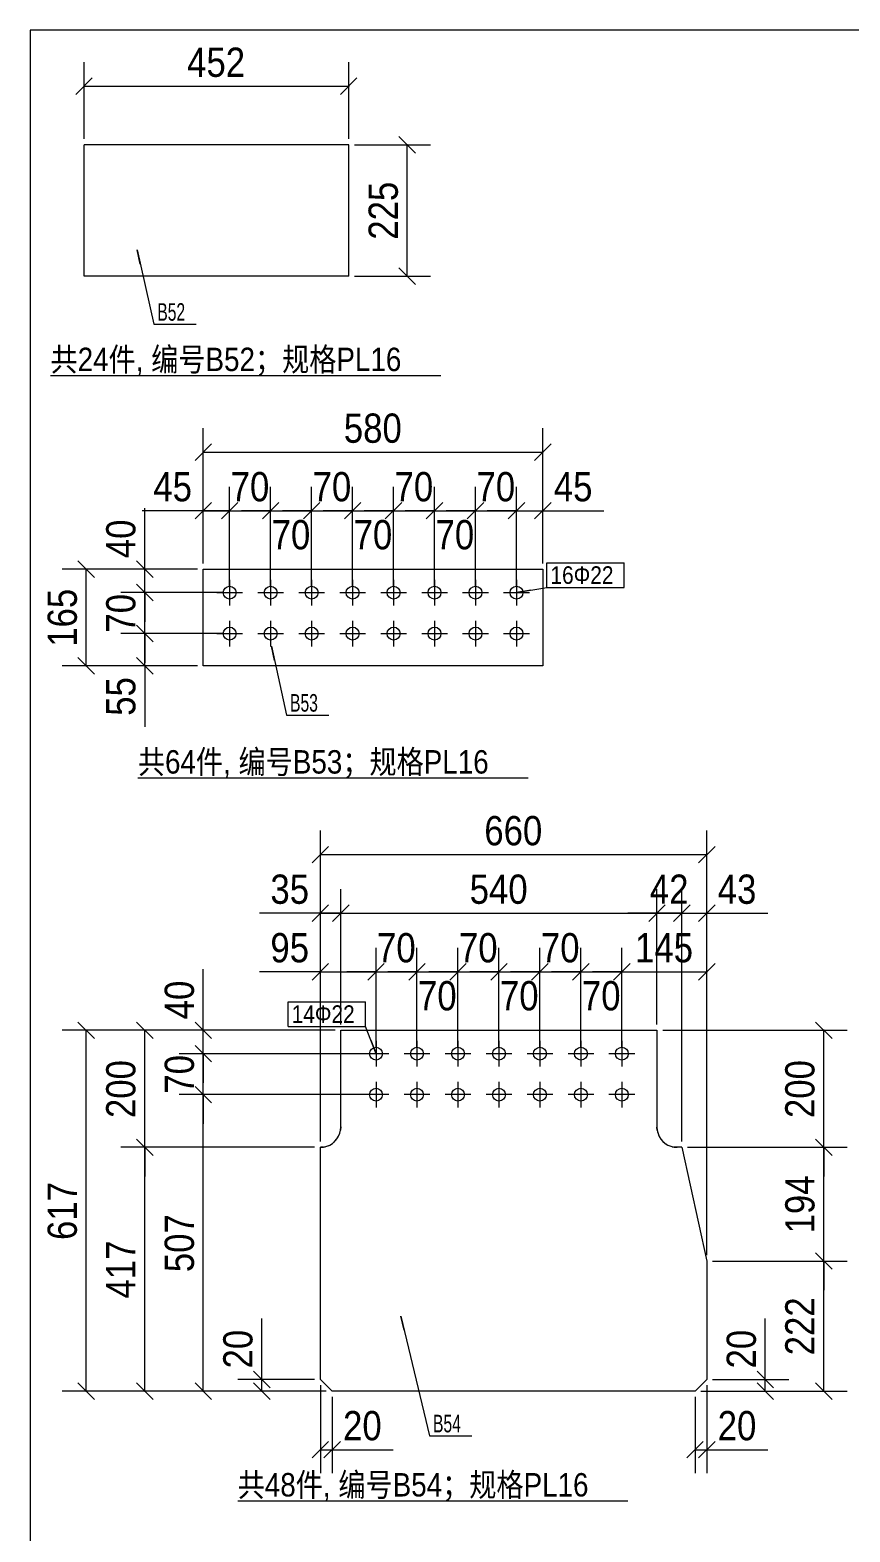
# Model space of a CAD drawing. Header units: inches. Extents: x 0 to 1938, y -2180 to 0.
# Drawn here: x 655 to 795.1, y -1576.6 to -1320 of the extents above; entities that cross this region are included whole.
import ezdxf

# ---------------------------------------------------------------- set-up
doc = ezdxf.new("R2010")
doc.units = ezdxf.units.IN
doc.header["$MEASUREMENT"] = 0
doc.linetypes.add('XKITLINE00', pattern=[0])
doc.linetypes.add('XKITLINE01', pattern=[4, 1, -1, 1, -1])
for name, color, linetype, lineweight in [('Bolt', 7, 'Continuous', 0), ('BoltMark', 3, 'Continuous', 0), ('DrawingSheet', 5, 'Continuous', 0), ('OtherObjectType', 1, 'Continuous', 0), ('Part', 2, 'Continuous', 0), ('PartMark', 3, 'Continuous', 0), ('Z-DIMENSIONS', 1, 'Continuous', 0)]:
    doc.layers.add(name, color=color, linetype=linetype, lineweight=lineweight)
doc.styles.add('Arial Narrow', font='ARIAL.TTF')
doc.styles.add('romsim', font='ARIAL.TTF')
doc.styles.add('宋体', font='ARIAL.TTF')

# ---------------------------------------------------------------- blocks, each defined once
blk = doc.blocks.new('*A1554')
at = {"layer": 'Part', "color": 2, "linetype": 'XKITLINE00', "lineweight": 0}
for p, q in [((14.23, 382.95), (14.23, 405.4)), ((59.43, 405.4), (14.23, 405.4)), ((59.43, 382.95), (59.43, 405.4)), ((59.43, 382.95), (14.23, 382.95))]:
    blk.add_line(p, q, dxfattribs=at)
blk = doc.blocks.new('*A1555')
at = {"layer": 'Part', "color": 2, "linetype": 'XKITLINE00', "lineweight": 0}
for p, q in [((34.6, 316.3934), (34.6, 332.8934)), ((34.6, 332.8934), (92.6, 332.8934)), ((92.6, 332.8934), (92.6, 316.3934)), ((92.6, 316.3934), (34.6, 316.3934))]:
    blk.add_line(p, q, dxfattribs=at)
blk = doc.blocks.new('*A1556')
at = {"layer": 'Bolt', "color": 2, "linetype": 'XKITLINE00', "lineweight": 0}
for p, q in [((39.1, 331.0934), (39.1, 326.6934)), ((46.1, 331.0934), (46.1, 326.6934)), ((53.1, 331.0934), (53.1, 326.6934)), ((60.1, 331.0934), (60.1, 326.6934)), ((67.1, 331.0934), (67.1, 326.6934)), ((74.1, 331.0934), (74.1, 326.6934)), ((81.1, 331.0934), (81.1, 326.6934)), ((88.1, 331.0934), (88.1, 326.6934)), ((36.9, 328.8934), (41.3, 328.8934)), ((43.9, 328.8934), (48.3, 328.8934)), ((50.9, 328.8934), (55.3, 328.8934)), ((57.9, 328.8934), (62.3, 328.8934)), ((64.9, 328.8934), (69.3, 328.8934)), ((71.9, 328.8934), (76.3, 328.8934)), ((78.9, 328.8934), (83.3, 328.8934)), ((85.9, 328.8934), (90.3, 328.8934)), ((39.1, 324.0934), (39.1, 319.6934)), ((46.1, 324.0934), (46.1, 319.6934)), ((53.1, 324.0934), (53.1, 319.6934)), ((60.1, 324.0934), (60.1, 319.6934)), ((67.1, 324.0934), (67.1, 319.6934)), ((74.1, 324.0934), (74.1, 319.6934)), ((81.1, 324.0934), (81.1, 319.6934)), ((88.1, 324.0934), (88.1, 319.6934)), ((36.9, 321.8934), (41.3, 321.8934)), ((43.9, 321.8934), (48.3, 321.8934)), ((50.9, 321.8934), (55.3, 321.8934)), ((57.9, 321.8934), (62.3, 321.8934)), ((64.9, 321.8934), (69.3, 321.8934)), ((71.9, 321.8934), (76.3, 321.8934)), ((78.9, 321.8934), (83.3, 321.8934)), ((85.9, 321.8934), (90.3, 321.8934))]:
    blk.add_line(p, q, dxfattribs=at)
for centre in [(39.1, 328.8934), (46.1, 328.8934), (53.1, 328.8934), (60.1, 328.8934), (67.1, 328.8934), (74.1, 328.8934), (81.1, 328.8934), (88.1, 328.8934), (39.1, 321.8934), (46.1, 321.8934), (53.1, 321.8934), (60.1, 321.8934), (67.1, 321.8934), (74.1, 321.8934), (81.1, 321.8934), (88.1, 321.8934)]:
    blk.add_circle(centre, 1.1, dxfattribs=at)
blk = doc.blocks.new('*A1557')
at = {"layer": 'Part', "color": 2, "linetype": 'XKITLINE00', "lineweight": 0}
for p, q in [((58.1, 237.63), (58.1, 254.13)), ((58.1, 254.13), (112.1, 254.13)), ((112.1, 254.13), (112.1, 237.58)), ((58.1, 237.63), (58.06, 237.08)), ((112.14, 237.04), (112.1, 237.58)), ((55.15, 234.17), (54.6, 234.13)), ((54.6, 194.48), (54.6, 234.13)), ((115.55, 234.13), (115.01, 234.17)), ((116.32, 234.13), (115.55, 234.13)), ((116.32, 234.13), (120.6, 214.71)), ((120.6, 214.71), (120.6, 194.48)), ((56.6, 192.48), (54.6, 194.48)), ((118.6, 192.48), (56.6, 192.48)), ((120.6, 194.48), (118.6, 192.48))]:
    blk.add_line(p, q, dxfattribs=at)
at = {"layer": 'Part', "color": 6, "linetype": 'XKITLINE01', "lineweight": 0}
for p, q in [((58.06, 237.08), (58.1, 237.63)), ((112.1, 237.58), (112.14, 237.04)), ((54.6, 234.13), (55.15, 234.17)), ((115.01, 234.17), (115.55, 234.13))]:
    blk.add_line(p, q, dxfattribs=at)
at = {"layer": 'Part', "color": 2, "linetype": 'XKITLINE00', "lineweight": 0}
for centre, radius, start, end in [((54.6, 237.63), 3.5, 279, 351), ((115.55, 237.58), 3.45, 189, 261)]:
    blk.add_arc(centre, radius, start, end, dxfattribs=at)
at = {"layer": 'Part', "color": 6, "linetype": 'XKITLINE01', "lineweight": 0}
for centre, radius, start, end in [((54.6, 237.63), 3.5, 279, 351), ((115.55, 237.58), 3.45, 189, 261)]:
    blk.add_arc(centre, radius, start, end, dxfattribs=at)
blk = doc.blocks.new('*A1558')
at = {"layer": 'Bolt', "color": 2, "linetype": 'XKITLINE00', "lineweight": 0}
for p, q in [((64.1, 252.33), (64.1, 247.93)), ((71.1, 252.33), (71.1, 247.93)), ((78.1, 252.33), (78.1, 247.93)), ((85.1, 252.33), (85.1, 247.93)), ((92.1, 252.33), (92.1, 247.93)), ((99.1, 252.33), (99.1, 247.93)), ((106.1, 252.33), (106.1, 247.93)), ((66.3, 250.13), (61.9, 250.13)), ((73.3, 250.13), (68.9, 250.13)), ((80.3, 250.13), (75.9, 250.13)), ((87.3, 250.13), (82.9, 250.13)), ((94.3, 250.13), (89.9, 250.13)), ((101.3, 250.13), (96.9, 250.13)), ((108.3, 250.13), (103.9, 250.13)), ((64.1, 245.33), (64.1, 240.93)), ((71.1, 245.33), (71.1, 240.93)), ((78.1, 245.33), (78.1, 240.93)), ((85.1, 245.33), (85.1, 240.93)), ((92.1, 245.33), (92.1, 240.93)), ((99.1, 245.33), (99.1, 240.93)), ((106.1, 245.33), (106.1, 240.93)), ((66.3, 243.13), (61.9, 243.13)), ((73.3, 243.13), (68.9, 243.13)), ((80.3, 243.13), (75.9, 243.13)), ((87.3, 243.13), (82.9, 243.13)), ((94.3, 243.13), (89.9, 243.13)), ((101.3, 243.13), (96.9, 243.13)), ((108.3, 243.13), (103.9, 243.13))]:
    blk.add_line(p, q, dxfattribs=at)
for centre in [(64.1, 250.13), (71.1, 250.13), (78.1, 250.13), (85.1, 250.13), (92.1, 250.13), (99.1, 250.13), (106.1, 250.13), (64.1, 243.13), (71.1, 243.13), (78.1, 243.13), (85.1, 243.13), (92.1, 243.13), (99.1, 243.13), (106.1, 243.13)]:
    blk.add_circle(centre, 1.1, dxfattribs=at)
blk = doc.blocks.new('*A1597')
at = {"layer": 'DrawingSheet', "color": 5, "linetype": 'XKITLINE00', "lineweight": 0}
for p, q in [((635, 425), (5, 425)), ((5, 425), (5, 5))]:
    blk.add_line(p, q, dxfattribs=at)
blk = doc.blocks.new('*A1600')
at = {"layer": 'OtherObjectType', "color": 6, "linetype": 'XKITLINE00', "lineweight": 0}
blk.add_line((8.5, 365.99), (75.15, 365.99), dxfattribs=at)
at = {"layer": 'OtherObjectType', "color": 3, "style": '宋体', "width": 0.85}
blk.add_text('共24件, 编号B52；规格PL16', height=4, dxfattribs=at).set_placement((8.5, 366.74))
blk = doc.blocks.new('*A1601')
at = {"layer": 'Z-DIMENSIONS', "color": 4, "linetype": 'XKITLINE00', "lineweight": 0}
for p, q in [((14.23, 406.4), (14.23, 419.5)), ((59.43, 406.4), (59.43, 419.5)), ((15.64, 416.81), (12.81, 413.99)), ((60.84, 416.81), (58.01, 413.99)), ((14.23, 415.4), (59.43, 415.4))]:
    blk.add_line(p, q, dxfattribs=at)
at = {"layer": 'Z-DIMENSIONS', "color": 7}
for p in [(14.23, 415.4), (59.43, 415.4)]:
    blk.add_point(p, dxfattribs=at)
at = {"layer": 'Z-DIMENSIONS', "color": 7, "style": 'Arial Narrow', "width": 0.85}
blk.add_text('452', height=5, dxfattribs=at).set_placement((31.83, 417))
blk = doc.blocks.new('*A1602')
at = {"layer": 'Z-DIMENSIONS', "color": 4, "linetype": 'XKITLINE00', "lineweight": 0}
for p, q in [((60.43, 405.4), (73.43, 405.4)), ((68.01, 406.81), (70.84, 403.99)), ((69.43, 382.95), (69.43, 405.4)), ((60.43, 382.95), (73.43, 382.95)), ((68.01, 384.36), (70.84, 381.54))]:
    blk.add_line(p, q, dxfattribs=at)
at = {"layer": 'Z-DIMENSIONS', "color": 7}
for p in [(69.43, 405.4), (69.43, 382.95)]:
    blk.add_point(p, dxfattribs=at)
at = {"layer": 'Z-DIMENSIONS', "color": 7, "style": 'Arial Narrow', "width": 0.85}
blk.add_text('225', height=5, rotation=90.0002, dxfattribs=at).set_placement((67.83, 389.18))
blk = doc.blocks.new('*A1603')
at = {"layer": 'PartMark', "color": 4, "linetype": 'XKITLINE00', "lineweight": 0}
for p, q in [((23.29, 387.47), (26.14, 374.74)), ((23.84, 385.03), (23.29, 387.47)), ((26.14, 374.74), (33.38, 374.74))]:
    blk.add_line(p, q, dxfattribs=at)
at = {"layer": 'PartMark', "color": 1, "style": 'romsim', "width": 0.6375}
blk.add_text('B52', height=3, dxfattribs=at).set_placement((26.74, 375.34))
blk = doc.blocks.new('*A1604')
at = {"layer": 'OtherObjectType', "color": 6, "linetype": 'XKITLINE00', "lineweight": 0}
blk.add_line((23.42, 297.23), (90.07, 297.23), dxfattribs=at)
at = {"layer": 'OtherObjectType', "color": 3, "style": '宋体', "width": 0.85}
blk.add_text('共64件, 编号B53；规格PL16', height=4, dxfattribs=at).set_placement((23.42, 297.98))
blk = doc.blocks.new('*A1605')
at = {"layer": 'Z-DIMENSIONS', "color": 4, "linetype": 'XKITLINE00', "lineweight": 0}
for p, q in [((88.1, 329.89), (88.1, 346.99)), ((92.6, 333.89), (92.6, 346.99)), ((89.51, 344.31), (86.69, 341.48)), ((94.01, 344.31), (91.19, 341.48)), ((88.1, 342.89), (83.1, 342.89)), ((88.1, 342.89), (92.6, 342.89)), ((92.6, 342.89), (103.02, 342.89)), ((92.6, 342.89), (103.02, 342.89))]:
    blk.add_line(p, q, dxfattribs=at)
at = {"layer": 'Z-DIMENSIONS', "color": 7}
for p in [(88.1, 342.89), (92.6, 342.89)]:
    blk.add_point(p, dxfattribs=at)
at = {"layer": 'Z-DIMENSIONS', "color": 7, "style": 'Arial Narrow', "width": 0.85}
blk.add_text('45', height=5, dxfattribs=at).set_placement((94.47, 344.49))
blk = doc.blocks.new('*A1606')
at = {"layer": 'Z-DIMENSIONS', "color": 4, "linetype": 'XKITLINE00', "lineweight": 0}
for p, q in [((81.1, 329.89), (81.1, 346.99)), ((88.1, 329.89), (88.1, 346.99)), ((82.51, 344.31), (79.69, 341.48)), ((89.51, 344.31), (86.69, 341.48)), ((81.1, 342.89), (76.1, 342.89)), ((81.1, 342.89), (88.1, 342.89)), ((88.1, 342.89), (93.1, 342.89))]:
    blk.add_line(p, q, dxfattribs=at)
at = {"layer": 'Z-DIMENSIONS', "color": 7}
for p in [(81.1, 342.89), (88.1, 342.89)]:
    blk.add_point(p, dxfattribs=at)
at = {"layer": 'Z-DIMENSIONS', "color": 7, "style": 'Arial Narrow', "width": 0.85}
blk.add_text('70', height=5, dxfattribs=at).set_placement((81.27, 344.49))
blk = doc.blocks.new('*A1607')
at = {"layer": 'Z-DIMENSIONS', "color": 4, "linetype": 'XKITLINE00', "lineweight": 0}
for p, q in [((74.1, 329.89), (74.1, 346.89)), ((81.1, 329.89), (81.1, 346.89)), ((75.51, 344.31), (72.69, 341.48)), ((82.51, 344.31), (79.69, 341.48)), ((74.1, 342.89), (69.1, 342.89)), ((74.1, 342.89), (81.1, 342.89)), ((81.1, 342.89), (86.1, 342.89))]:
    blk.add_line(p, q, dxfattribs=at)
at = {"layer": 'Z-DIMENSIONS', "color": 7}
for p in [(74.1, 342.89), (81.1, 342.89)]:
    blk.add_point(p, dxfattribs=at)
at = {"layer": 'Z-DIMENSIONS', "color": 7, "style": 'Arial Narrow', "width": 0.85}
blk.add_text('70', height=5, dxfattribs=at).set_placement((74.27, 336.29))
blk = doc.blocks.new('*A1608')
at = {"layer": 'Z-DIMENSIONS', "color": 4, "linetype": 'XKITLINE00', "lineweight": 0}
for p, q in [((67.1, 329.89), (67.1, 346.99)), ((74.1, 329.89), (74.1, 346.99)), ((68.51, 344.31), (65.69, 341.48)), ((75.51, 344.31), (72.69, 341.48)), ((67.1, 342.89), (62.1, 342.89)), ((67.1, 342.89), (74.1, 342.89)), ((74.1, 342.89), (79.1, 342.89))]:
    blk.add_line(p, q, dxfattribs=at)
at = {"layer": 'Z-DIMENSIONS', "color": 7}
for p in [(67.1, 342.89), (74.1, 342.89)]:
    blk.add_point(p, dxfattribs=at)
at = {"layer": 'Z-DIMENSIONS', "color": 7, "style": 'Arial Narrow', "width": 0.85}
blk.add_text('70', height=5, dxfattribs=at).set_placement((67.27, 344.49))
blk = doc.blocks.new('*A1609')
at = {"layer": 'Z-DIMENSIONS', "color": 4, "linetype": 'XKITLINE00', "lineweight": 0}
for p, q in [((60.1, 329.89), (60.1, 346.89)), ((67.1, 329.89), (67.1, 346.89)), ((61.51, 344.31), (58.69, 341.48)), ((68.51, 344.31), (65.69, 341.48)), ((60.1, 342.89), (55.1, 342.89)), ((60.1, 342.89), (67.1, 342.89)), ((67.1, 342.89), (72.1, 342.89))]:
    blk.add_line(p, q, dxfattribs=at)
at = {"layer": 'Z-DIMENSIONS', "color": 7}
for p in [(60.1, 342.89), (67.1, 342.89)]:
    blk.add_point(p, dxfattribs=at)
at = {"layer": 'Z-DIMENSIONS', "color": 7, "style": 'Arial Narrow', "width": 0.85}
blk.add_text('70', height=5, dxfattribs=at).set_placement((60.27, 336.29))
blk = doc.blocks.new('*A1610')
at = {"layer": 'Z-DIMENSIONS', "color": 4, "linetype": 'XKITLINE00', "lineweight": 0}
for p, q in [((53.1, 329.89), (53.1, 346.99)), ((60.1, 329.89), (60.1, 346.99)), ((54.51, 344.31), (51.69, 341.48)), ((61.51, 344.31), (58.69, 341.48)), ((53.1, 342.89), (48.1, 342.89)), ((53.1, 342.89), (60.1, 342.89)), ((60.1, 342.89), (65.1, 342.89))]:
    blk.add_line(p, q, dxfattribs=at)
at = {"layer": 'Z-DIMENSIONS', "color": 7}
for p in [(53.1, 342.89), (60.1, 342.89)]:
    blk.add_point(p, dxfattribs=at)
at = {"layer": 'Z-DIMENSIONS', "color": 7, "style": 'Arial Narrow', "width": 0.85}
blk.add_text('70', height=5, dxfattribs=at).set_placement((53.27, 344.49))
blk = doc.blocks.new('*A1611')
at = {"layer": 'Z-DIMENSIONS', "color": 4, "linetype": 'XKITLINE00', "lineweight": 0}
for p, q in [((46.1, 329.89), (46.1, 346.89)), ((53.1, 329.89), (53.1, 346.89)), ((47.51, 344.31), (44.69, 341.48)), ((54.51, 344.31), (51.69, 341.48)), ((46.1, 342.89), (41.1, 342.89)), ((46.1, 342.89), (53.1, 342.89)), ((53.1, 342.89), (58.1, 342.89))]:
    blk.add_line(p, q, dxfattribs=at)
at = {"layer": 'Z-DIMENSIONS', "color": 7}
for p in [(46.1, 342.89), (53.1, 342.89)]:
    blk.add_point(p, dxfattribs=at)
at = {"layer": 'Z-DIMENSIONS', "color": 7, "style": 'Arial Narrow', "width": 0.85}
blk.add_text('70', height=5, dxfattribs=at).set_placement((46.27, 336.29))
blk = doc.blocks.new('*A1612')
at = {"layer": 'Z-DIMENSIONS', "color": 4, "linetype": 'XKITLINE00', "lineweight": 0}
for p, q in [((39.1, 329.89), (39.1, 346.99)), ((46.1, 329.89), (46.1, 346.99)), ((40.51, 344.31), (37.69, 341.48)), ((47.51, 344.31), (44.69, 341.48)), ((39.1, 342.89), (34.1, 342.89)), ((39.1, 342.89), (46.1, 342.89)), ((46.1, 342.89), (51.1, 342.89))]:
    blk.add_line(p, q, dxfattribs=at)
at = {"layer": 'Z-DIMENSIONS', "color": 7}
for p in [(39.1, 342.89), (46.1, 342.89)]:
    blk.add_point(p, dxfattribs=at)
at = {"layer": 'Z-DIMENSIONS', "color": 7, "style": 'Arial Narrow', "width": 0.85}
blk.add_text('70', height=5, dxfattribs=at).set_placement((39.27, 344.49))
blk = doc.blocks.new('*A1613')
at = {"layer": 'Z-DIMENSIONS', "color": 4, "linetype": 'XKITLINE00', "lineweight": 0}
for p, q in [((34.6, 333.89), (34.6, 346.99)), ((39.1, 329.89), (39.1, 346.99)), ((36.01, 344.31), (33.19, 341.48)), ((40.51, 344.31), (37.69, 341.48)), ((34.6, 342.89), (24.18, 342.89)), ((34.6, 342.89), (24.18, 342.89)), ((34.6, 342.89), (39.1, 342.89)), ((39.1, 342.89), (44.1, 342.89))]:
    blk.add_line(p, q, dxfattribs=at)
at = {"layer": 'Z-DIMENSIONS', "color": 7}
for p in [(34.6, 342.89), (39.1, 342.89)]:
    blk.add_point(p, dxfattribs=at)
at = {"layer": 'Z-DIMENSIONS', "color": 7, "style": 'Arial Narrow', "width": 0.85}
blk.add_text('45', height=5, dxfattribs=at).set_placement((26.06, 344.49))
blk = doc.blocks.new('*A1614')
at = {"layer": 'Z-DIMENSIONS', "color": 4, "linetype": 'XKITLINE00', "lineweight": 0}
for p, q in [((24.6, 332.89), (24.6, 343.31)), ((24.6, 332.89), (24.6, 343.31)), ((23.19, 334.31), (26.01, 331.48)), ((33.6, 332.89), (20.5, 332.89)), ((24.6, 328.89), (24.6, 332.89)), ((38.1, 328.89), (20.5, 328.89)), ((23.19, 330.31), (26.01, 327.48)), ((24.6, 328.89), (24.6, 323.89))]:
    blk.add_line(p, q, dxfattribs=at)
at = {"layer": 'Z-DIMENSIONS', "color": 7}
for p in [(24.6, 332.89), (24.6, 328.89)]:
    blk.add_point(p, dxfattribs=at)
at = {"layer": 'Z-DIMENSIONS', "color": 7, "style": 'Arial Narrow', "width": 0.85}
blk.add_text('40', height=5, rotation=90.0002, dxfattribs=at).set_placement((23, 334.77))
blk = doc.blocks.new('*A1615')
at = {"layer": 'Z-DIMENSIONS', "color": 4, "linetype": 'XKITLINE00', "lineweight": 0}
for p, q in [((24.6, 328.89), (24.6, 333.89)), ((38.1, 328.89), (20.5, 328.89)), ((23.19, 330.31), (26.01, 327.48)), ((24.6, 321.89), (24.6, 328.89)), ((23.19, 323.31), (26.01, 320.48)), ((38.1, 321.89), (20.5, 321.89)), ((24.6, 321.89), (24.6, 316.89))]:
    blk.add_line(p, q, dxfattribs=at)
at = {"layer": 'Z-DIMENSIONS', "color": 7}
for p in [(24.6, 328.89), (24.6, 321.89)]:
    blk.add_point(p, dxfattribs=at)
at = {"layer": 'Z-DIMENSIONS', "color": 7, "style": 'Arial Narrow', "width": 0.85}
blk.add_text('70', height=5, rotation=90.0002, dxfattribs=at).set_placement((23, 322.06))
blk = doc.blocks.new('*A1616')
at = {"layer": 'Z-DIMENSIONS', "color": 4, "linetype": 'XKITLINE00', "lineweight": 0}
for p, q in [((24.6, 321.89), (24.6, 326.89)), ((23.19, 323.31), (26.01, 320.48)), ((38.1, 321.89), (20.5, 321.89)), ((24.6, 316.39), (24.6, 321.89)), ((33.6, 316.39), (20.5, 316.39)), ((23.19, 317.81), (26.01, 314.98)), ((24.6, 316.39), (24.6, 305.98)), ((24.6, 316.39), (24.6, 305.98))]:
    blk.add_line(p, q, dxfattribs=at)
at = {"layer": 'Z-DIMENSIONS', "color": 7}
for p in [(24.6, 321.89), (24.6, 316.39)]:
    blk.add_point(p, dxfattribs=at)
at = {"layer": 'Z-DIMENSIONS', "color": 7, "style": 'Arial Narrow', "width": 0.85}
blk.add_text('55', height=5, rotation=90.0002, dxfattribs=at).set_placement((23, 307.85))
blk = doc.blocks.new('*A1617')
at = {"layer": 'Z-DIMENSIONS', "color": 4, "linetype": 'XKITLINE00', "lineweight": 0}
for p, q in [((34.6, 333.89), (34.6, 356.99)), ((92.6, 333.89), (92.6, 356.99)), ((36.01, 354.31), (33.19, 351.48)), ((94.01, 354.31), (91.19, 351.48)), ((34.6, 352.89), (92.6, 352.89))]:
    blk.add_line(p, q, dxfattribs=at)
at = {"layer": 'Z-DIMENSIONS', "color": 7}
for p in [(34.6, 352.89), (92.6, 352.89)]:
    blk.add_point(p, dxfattribs=at)
at = {"layer": 'Z-DIMENSIONS', "color": 7, "style": 'Arial Narrow', "width": 0.85}
blk.add_text('580', height=5, dxfattribs=at).set_placement((58.6, 354.49))
blk = doc.blocks.new('*A1618')
at = {"layer": 'Z-DIMENSIONS', "color": 4, "linetype": 'XKITLINE00', "lineweight": 0}
for p, q in [((13.19, 334.31), (16.01, 331.48)), ((33.6, 332.89), (10.5, 332.89)), ((14.6, 316.39), (14.6, 332.89)), ((33.6, 316.39), (10.5, 316.39)), ((13.19, 317.81), (16.01, 314.98))]:
    blk.add_line(p, q, dxfattribs=at)
at = {"layer": 'Z-DIMENSIONS', "color": 7}
for p in [(14.6, 332.89), (14.6, 316.39)]:
    blk.add_point(p, dxfattribs=at)
at = {"layer": 'Z-DIMENSIONS', "color": 7, "style": 'Arial Narrow', "width": 0.85}
blk.add_text('165', height=5, rotation=90.0002, dxfattribs=at).set_placement((13, 319.64))
blk = doc.blocks.new('*A1619')
at = {"layer": 'PartMark', "color": 4, "linetype": 'XKITLINE00', "lineweight": 0}
for p, q in [((46.23, 319.72), (48.82, 307.96)), ((46.77, 317.28), (46.23, 319.72)), ((48.82, 307.96), (56.06, 307.96))]:
    blk.add_line(p, q, dxfattribs=at)
at = {"layer": 'PartMark', "color": 1, "style": 'romsim', "width": 0.6375}
blk.add_text('B53', height=3, dxfattribs=at).set_placement((49.42, 308.56))
blk = doc.blocks.new('*A1620')
at = {"layer": 'BoltMark', "color": 1, "linetype": 'XKITLINE00', "lineweight": 0}
for p, q in [((93.3, 333.99), (106.49, 333.99)), ((93.3, 329.79), (93.3, 333.99)), ((106.49, 329.79), (106.49, 333.99)), ((88.1, 328.89), (93.3, 329.79)), ((90.56, 329.32), (88.1, 328.89)), ((93.3, 329.79), (106.49, 329.79))]:
    blk.add_line(p, q, dxfattribs=at)
at = {"layer": 'BoltMark', "color": 4, "style": '宋体', "width": 0.85}
blk.add_text('16Φ22', height=3, dxfattribs=at).set_placement((93.9, 330.39))
blk = doc.blocks.new('*A1621')
at = {"layer": 'OtherObjectType', "color": 6, "linetype": 'XKITLINE00', "lineweight": 0}
blk.add_line((40.47, 173.73), (107.13, 173.73), dxfattribs=at)
at = {"layer": 'OtherObjectType', "color": 3, "style": '宋体', "width": 0.85}
blk.add_text('共48件, 编号B54；规格PL16', height=4, dxfattribs=at).set_placement((40.47, 174.48))
blk = doc.blocks.new('*A1622')
at = {"layer": 'Z-DIMENSIONS', "color": 4, "linetype": 'XKITLINE00', "lineweight": 0}
for p, q in [((120.6, 193.48), (120.6, 178.48)), ((118.6, 191.48), (118.6, 178.48)), ((120.01, 183.89), (117.19, 181.06)), ((118.6, 182.48), (120.6, 182.48)), ((122.01, 183.89), (119.19, 181.06)), ((120.6, 182.48), (131.02, 182.48)), ((120.6, 182.48), (131.02, 182.48))]:
    blk.add_line(p, q, dxfattribs=at)
at = {"layer": 'Z-DIMENSIONS', "color": 7}
for p in [(118.6, 182.48), (120.6, 182.48)]:
    blk.add_point(p, dxfattribs=at)
at = {"layer": 'Z-DIMENSIONS', "color": 7, "style": 'Arial Narrow', "width": 0.85}
blk.add_text('20', height=5, dxfattribs=at).set_placement((122.47, 184.08))
blk = doc.blocks.new('*A1623')
at = {"layer": 'Z-DIMENSIONS', "color": 4, "linetype": 'XKITLINE00', "lineweight": 0}
for p, q in [((54.6, 193.48), (54.6, 178.48)), ((56.6, 191.48), (56.6, 178.48)), ((56.01, 183.89), (53.19, 181.06)), ((54.6, 182.48), (56.6, 182.48)), ((58.01, 183.89), (55.19, 181.06)), ((56.6, 182.48), (67.02, 182.48)), ((56.6, 182.48), (67.02, 182.48))]:
    blk.add_line(p, q, dxfattribs=at)
at = {"layer": 'Z-DIMENSIONS', "color": 7}
for p in [(54.6, 182.48), (56.6, 182.48)]:
    blk.add_point(p, dxfattribs=at)
at = {"layer": 'Z-DIMENSIONS', "color": 7, "style": 'Arial Narrow', "width": 0.85}
blk.add_text('20', height=5, dxfattribs=at).set_placement((58.47, 184.08))
blk = doc.blocks.new('*A1624')
at = {"layer": 'Z-DIMENSIONS', "color": 4, "linetype": 'XKITLINE00', "lineweight": 0}
for p, q in [((44.6, 194.48), (44.6, 204.89)), ((44.6, 194.48), (44.6, 204.89)), ((43.19, 195.89), (46.01, 193.06)), ((53.6, 194.48), (40.5, 194.48)), ((55.6, 192.48), (40.5, 192.48)), ((43.19, 193.89), (46.01, 191.06)), ((44.6, 192.48), (44.6, 194.48))]:
    blk.add_line(p, q, dxfattribs=at)
at = {"layer": 'Z-DIMENSIONS', "color": 7}
for p in [(44.6, 194.48), (44.6, 192.48)]:
    blk.add_point(p, dxfattribs=at)
at = {"layer": 'Z-DIMENSIONS', "color": 7, "style": 'Arial Narrow', "width": 0.85}
blk.add_text('20', height=5, rotation=90.0002, dxfattribs=at).set_placement((43, 196.35))
blk = doc.blocks.new('*A1625')
at = {"layer": 'Z-DIMENSIONS', "color": 4, "linetype": 'XKITLINE00', "lineweight": 0}
for p, q in [((130.6, 194.48), (130.6, 204.89)), ((130.6, 194.48), (130.6, 204.89)), ((129.19, 195.89), (132.01, 193.06)), ((119.6, 192.48), (134.6, 192.48)), ((121.6, 194.48), (134.6, 194.48)), ((129.19, 193.89), (132.01, 191.06)), ((130.6, 192.48), (130.6, 194.48))]:
    blk.add_line(p, q, dxfattribs=at)
at = {"layer": 'Z-DIMENSIONS', "color": 7}
for p in [(130.6, 194.48), (130.6, 192.48)]:
    blk.add_point(p, dxfattribs=at)
at = {"layer": 'Z-DIMENSIONS', "color": 7, "style": 'Arial Narrow', "width": 0.85}
blk.add_text('20', height=5, rotation=90.0002, dxfattribs=at).set_placement((129, 196.35))
blk = doc.blocks.new('*A1626')
at = {"layer": 'Z-DIMENSIONS', "color": 4, "linetype": 'XKITLINE00', "lineweight": 0}
for p, q in [((106.1, 251.13), (106.1, 268.23)), ((120.6, 215.71), (120.6, 268.23)), ((107.51, 265.54), (104.69, 262.71)), ((122.01, 265.54), (119.19, 262.71)), ((106.1, 264.13), (101.1, 264.13)), ((106.1, 264.13), (120.6, 264.13))]:
    blk.add_line(p, q, dxfattribs=at)
at = {"layer": 'Z-DIMENSIONS', "color": 7}
for p in [(106.1, 264.13), (120.6, 264.13)]:
    blk.add_point(p, dxfattribs=at)
at = {"layer": 'Z-DIMENSIONS', "color": 7, "style": 'Arial Narrow', "width": 0.85}
blk.add_text('145', height=5, dxfattribs=at).set_placement((108.35, 265.73))
blk = doc.blocks.new('*A1627')
at = {"layer": 'Z-DIMENSIONS', "color": 4, "linetype": 'XKITLINE00', "lineweight": 0}
for p, q in [((99.1, 251.13), (99.1, 268.13)), ((106.1, 251.13), (106.1, 268.13)), ((100.51, 265.54), (97.69, 262.71)), ((107.51, 265.54), (104.69, 262.71)), ((99.1, 264.13), (94.1, 264.13)), ((99.1, 264.13), (106.1, 264.13)), ((106.1, 264.13), (111.1, 264.13))]:
    blk.add_line(p, q, dxfattribs=at)
at = {"layer": 'Z-DIMENSIONS', "color": 7}
for p in [(99.1, 264.13), (106.1, 264.13)]:
    blk.add_point(p, dxfattribs=at)
at = {"layer": 'Z-DIMENSIONS', "color": 7, "style": 'Arial Narrow', "width": 0.85}
blk.add_text('70', height=5, dxfattribs=at).set_placement((99.27, 257.53))
blk = doc.blocks.new('*A1628')
at = {"layer": 'Z-DIMENSIONS', "color": 4, "linetype": 'XKITLINE00', "lineweight": 0}
for p, q in [((92.1, 251.13), (92.1, 268.23)), ((99.1, 251.13), (99.1, 268.23)), ((93.51, 265.54), (90.69, 262.71)), ((100.51, 265.54), (97.69, 262.71)), ((92.1, 264.13), (87.1, 264.13)), ((92.1, 264.13), (99.1, 264.13)), ((99.1, 264.13), (104.1, 264.13))]:
    blk.add_line(p, q, dxfattribs=at)
at = {"layer": 'Z-DIMENSIONS', "color": 7}
for p in [(92.1, 264.13), (99.1, 264.13)]:
    blk.add_point(p, dxfattribs=at)
at = {"layer": 'Z-DIMENSIONS', "color": 7, "style": 'Arial Narrow', "width": 0.85}
blk.add_text('70', height=5, dxfattribs=at).set_placement((92.27, 265.73))
blk = doc.blocks.new('*A1629')
at = {"layer": 'Z-DIMENSIONS', "color": 4, "linetype": 'XKITLINE00', "lineweight": 0}
for p, q in [((85.1, 251.13), (85.1, 268.13)), ((92.1, 251.13), (92.1, 268.13)), ((86.51, 265.54), (83.69, 262.71)), ((93.51, 265.54), (90.69, 262.71)), ((85.1, 264.13), (80.1, 264.13)), ((85.1, 264.13), (92.1, 264.13)), ((92.1, 264.13), (97.1, 264.13))]:
    blk.add_line(p, q, dxfattribs=at)
at = {"layer": 'Z-DIMENSIONS', "color": 7}
for p in [(85.1, 264.13), (92.1, 264.13)]:
    blk.add_point(p, dxfattribs=at)
at = {"layer": 'Z-DIMENSIONS', "color": 7, "style": 'Arial Narrow', "width": 0.85}
blk.add_text('70', height=5, dxfattribs=at).set_placement((85.27, 257.53))
blk = doc.blocks.new('*A1630')
at = {"layer": 'Z-DIMENSIONS', "color": 4, "linetype": 'XKITLINE00', "lineweight": 0}
for p, q in [((78.1, 251.13), (78.1, 268.23)), ((85.1, 251.13), (85.1, 268.23)), ((79.51, 265.54), (76.69, 262.71)), ((86.51, 265.54), (83.69, 262.71)), ((78.1, 264.13), (73.1, 264.13)), ((78.1, 264.13), (85.1, 264.13)), ((85.1, 264.13), (90.1, 264.13))]:
    blk.add_line(p, q, dxfattribs=at)
at = {"layer": 'Z-DIMENSIONS', "color": 7}
for p in [(78.1, 264.13), (85.1, 264.13)]:
    blk.add_point(p, dxfattribs=at)
at = {"layer": 'Z-DIMENSIONS', "color": 7, "style": 'Arial Narrow', "width": 0.85}
blk.add_text('70', height=5, dxfattribs=at).set_placement((78.27, 265.73))
blk = doc.blocks.new('*A1631')
at = {"layer": 'Z-DIMENSIONS', "color": 4, "linetype": 'XKITLINE00', "lineweight": 0}
for p, q in [((71.1, 251.13), (71.1, 268.13)), ((78.1, 251.13), (78.1, 268.13)), ((72.51, 265.54), (69.69, 262.71)), ((79.51, 265.54), (76.69, 262.71)), ((71.1, 264.13), (66.1, 264.13)), ((71.1, 264.13), (78.1, 264.13)), ((78.1, 264.13), (83.1, 264.13))]:
    blk.add_line(p, q, dxfattribs=at)
at = {"layer": 'Z-DIMENSIONS', "color": 7}
for p in [(71.1, 264.13), (78.1, 264.13)]:
    blk.add_point(p, dxfattribs=at)
at = {"layer": 'Z-DIMENSIONS', "color": 7, "style": 'Arial Narrow', "width": 0.85}
blk.add_text('70', height=5, dxfattribs=at).set_placement((71.27, 257.53))
blk = doc.blocks.new('*A1632')
at = {"layer": 'Z-DIMENSIONS', "color": 4, "linetype": 'XKITLINE00', "lineweight": 0}
for p, q in [((64.1, 251.13), (64.1, 268.23)), ((71.1, 251.13), (71.1, 268.23)), ((65.51, 265.54), (62.69, 262.71)), ((72.51, 265.54), (69.69, 262.71)), ((64.1, 264.13), (59.1, 264.13)), ((64.1, 264.13), (71.1, 264.13)), ((71.1, 264.13), (76.1, 264.13))]:
    blk.add_line(p, q, dxfattribs=at)
at = {"layer": 'Z-DIMENSIONS', "color": 7}
for p in [(64.1, 264.13), (71.1, 264.13)]:
    blk.add_point(p, dxfattribs=at)
at = {"layer": 'Z-DIMENSIONS', "color": 7, "style": 'Arial Narrow', "width": 0.85}
blk.add_text('70', height=5, dxfattribs=at).set_placement((64.27, 265.73))
blk = doc.blocks.new('*A1633')
at = {"layer": 'Z-DIMENSIONS', "color": 4, "linetype": 'XKITLINE00', "lineweight": 0}
for p, q in [((54.6, 235.13), (54.6, 268.23)), ((64.1, 251.13), (64.1, 268.23)), ((56.01, 265.54), (53.19, 262.71)), ((65.51, 265.54), (62.69, 262.71)), ((54.6, 264.13), (44.18, 264.13)), ((54.6, 264.13), (44.18, 264.13)), ((54.6, 264.13), (64.1, 264.13)), ((64.1, 264.13), (69.1, 264.13))]:
    blk.add_line(p, q, dxfattribs=at)
at = {"layer": 'Z-DIMENSIONS', "color": 7}
for p in [(54.6, 264.13), (64.1, 264.13)]:
    blk.add_point(p, dxfattribs=at)
at = {"layer": 'Z-DIMENSIONS', "color": 7, "style": 'Arial Narrow', "width": 0.85}
blk.add_text('95', height=5, dxfattribs=at).set_placement((46.06, 265.73))
blk = doc.blocks.new('*A1634')
at = {"layer": 'Z-DIMENSIONS', "color": 4, "linetype": 'XKITLINE00', "lineweight": 0}
for p, q in [((34.6, 254.13), (34.6, 264.54)), ((34.6, 254.13), (34.6, 264.54)), ((57.1, 254.13), (30.5, 254.13)), ((33.19, 255.54), (36.01, 252.71)), ((34.6, 250.13), (34.6, 254.13)), ((33.19, 251.54), (36.01, 248.71)), ((63.1, 250.13), (30.5, 250.13)), ((34.6, 250.13), (34.6, 245.13))]:
    blk.add_line(p, q, dxfattribs=at)
at = {"layer": 'Z-DIMENSIONS', "color": 7}
for p in [(34.6, 254.13), (34.6, 250.13)]:
    blk.add_point(p, dxfattribs=at)
at = {"layer": 'Z-DIMENSIONS', "color": 7, "style": 'Arial Narrow', "width": 0.85}
blk.add_text('40', height=5, rotation=90.0002, dxfattribs=at).set_placement((33, 256))
blk = doc.blocks.new('*A1635')
at = {"layer": 'Z-DIMENSIONS', "color": 4, "linetype": 'XKITLINE00', "lineweight": 0}
for p, q in [((34.6, 250.13), (34.6, 255.13)), ((33.19, 251.54), (36.01, 248.71)), ((63.1, 250.13), (30.5, 250.13)), ((34.6, 243.13), (34.6, 250.13)), ((33.19, 244.54), (36.01, 241.71)), ((63.1, 243.13), (30.5, 243.13)), ((34.6, 243.13), (34.6, 238.13))]:
    blk.add_line(p, q, dxfattribs=at)
at = {"layer": 'Z-DIMENSIONS', "color": 7}
for p in [(34.6, 250.13), (34.6, 243.13)]:
    blk.add_point(p, dxfattribs=at)
at = {"layer": 'Z-DIMENSIONS', "color": 7, "style": 'Arial Narrow', "width": 0.85}
blk.add_text('70', height=5, rotation=90.0002, dxfattribs=at).set_placement((33, 243.3))
blk = doc.blocks.new('*A1636')
at = {"layer": 'Z-DIMENSIONS', "color": 4, "linetype": 'XKITLINE00', "lineweight": 0}
for p, q in [((34.6, 243.13), (34.6, 248.13)), ((33.19, 244.54), (36.01, 241.71)), ((63.1, 243.13), (30.5, 243.13)), ((34.6, 192.48), (34.6, 243.13)), ((55.6, 192.48), (30.5, 192.48)), ((33.19, 193.89), (36.01, 191.06))]:
    blk.add_line(p, q, dxfattribs=at)
at = {"layer": 'Z-DIMENSIONS', "color": 7}
for p in [(34.6, 243.13), (34.6, 192.48)]:
    blk.add_point(p, dxfattribs=at)
at = {"layer": 'Z-DIMENSIONS', "color": 7, "style": 'Arial Narrow', "width": 0.85}
blk.add_text('507', height=5, rotation=90.0002, dxfattribs=at).set_placement((33, 212.8))
blk = doc.blocks.new('*A1637')
at = {"layer": 'Z-DIMENSIONS', "color": 4, "linetype": 'XKITLINE00', "lineweight": 0}
for p, q in [((116.32, 235.13), (116.32, 278.23)), ((120.6, 215.71), (120.6, 278.23)), ((117.74, 275.54), (114.91, 272.71)), ((122.01, 275.54), (119.19, 272.71)), ((116.32, 274.13), (111.32, 274.13)), ((116.32, 274.13), (120.6, 274.13)), ((120.6, 274.13), (131.02, 274.13)), ((120.6, 274.13), (131.02, 274.13))]:
    blk.add_line(p, q, dxfattribs=at)
at = {"layer": 'Z-DIMENSIONS', "color": 7}
for p in [(116.32, 274.13), (120.6, 274.13)]:
    blk.add_point(p, dxfattribs=at)
at = {"layer": 'Z-DIMENSIONS', "color": 7, "style": 'Arial Narrow', "width": 0.85}
blk.add_text('43', height=5, dxfattribs=at).set_placement((122.47, 275.73))
blk = doc.blocks.new('*A1638')
at = {"layer": 'Z-DIMENSIONS', "color": 4, "linetype": 'XKITLINE00', "lineweight": 0}
for p, q in [((112.1, 255.13), (112.1, 278.23)), ((116.32, 235.13), (116.32, 278.23)), ((113.51, 275.54), (110.69, 272.71)), ((117.74, 275.54), (114.91, 272.71)), ((112.1, 274.13), (107.1, 274.13)), ((112.1, 274.13), (116.32, 274.13)), ((116.32, 274.13), (121.32, 274.13))]:
    blk.add_line(p, q, dxfattribs=at)
at = {"layer": 'Z-DIMENSIONS', "color": 7}
for p in [(112.1, 274.13), (116.32, 274.13)]:
    blk.add_point(p, dxfattribs=at)
at = {"layer": 'Z-DIMENSIONS', "color": 7, "style": 'Arial Narrow', "width": 0.85}
blk.add_text('42', height=5, dxfattribs=at).set_placement((110.88, 275.73))
blk = doc.blocks.new('*A1639')
at = {"layer": 'Z-DIMENSIONS', "color": 4, "linetype": 'XKITLINE00', "lineweight": 0}
for p, q in [((58.1, 255.13), (58.1, 278.23)), ((112.1, 255.13), (112.1, 278.23)), ((59.51, 275.54), (56.69, 272.71)), ((113.51, 275.54), (110.69, 272.71)), ((58.1, 274.13), (53.1, 274.13)), ((58.1, 274.13), (112.1, 274.13)), ((112.1, 274.13), (117.1, 274.13))]:
    blk.add_line(p, q, dxfattribs=at)
at = {"layer": 'Z-DIMENSIONS', "color": 7}
for p in [(58.1, 274.13), (112.1, 274.13)]:
    blk.add_point(p, dxfattribs=at)
at = {"layer": 'Z-DIMENSIONS', "color": 7, "style": 'Arial Narrow', "width": 0.85}
blk.add_text('540', height=5, dxfattribs=at).set_placement((80.1, 275.73))
blk = doc.blocks.new('*A1640')
at = {"layer": 'Z-DIMENSIONS', "color": 4, "linetype": 'XKITLINE00', "lineweight": 0}
for p, q in [((54.6, 235.13), (54.6, 278.23)), ((58.1, 255.13), (58.1, 278.23)), ((56.01, 275.54), (53.19, 272.71)), ((59.51, 275.54), (56.69, 272.71)), ((54.6, 274.13), (44.18, 274.13)), ((54.6, 274.13), (44.18, 274.13)), ((54.6, 274.13), (58.1, 274.13)), ((58.1, 274.13), (63.1, 274.13))]:
    blk.add_line(p, q, dxfattribs=at)
at = {"layer": 'Z-DIMENSIONS', "color": 7}
for p in [(54.6, 274.13), (58.1, 274.13)]:
    blk.add_point(p, dxfattribs=at)
at = {"layer": 'Z-DIMENSIONS', "color": 7, "style": 'Arial Narrow', "width": 0.85}
blk.add_text('35', height=5, dxfattribs=at).set_placement((46.06, 275.73))
blk = doc.blocks.new('*A1641')
at = {"layer": 'Z-DIMENSIONS', "color": 4, "linetype": 'XKITLINE00', "lineweight": 0}
for p, q in [((57.1, 254.13), (20.5, 254.13)), ((23.19, 255.54), (26.01, 252.71)), ((24.6, 234.13), (24.6, 254.13)), ((53.6, 234.13), (20.5, 234.13)), ((23.19, 235.54), (26.01, 232.71)), ((24.6, 234.13), (24.6, 229.13))]:
    blk.add_line(p, q, dxfattribs=at)
at = {"layer": 'Z-DIMENSIONS', "color": 7}
for p in [(24.6, 254.13), (24.6, 234.13)]:
    blk.add_point(p, dxfattribs=at)
at = {"layer": 'Z-DIMENSIONS', "color": 7, "style": 'Arial Narrow', "width": 0.85}
blk.add_text('200', height=5, rotation=90.0002, dxfattribs=at).set_placement((23, 239.13))
blk = doc.blocks.new('*A1642')
at = {"layer": 'Z-DIMENSIONS', "color": 4, "linetype": 'XKITLINE00', "lineweight": 0}
for p, q in [((24.6, 234.13), (24.6, 239.13)), ((53.6, 234.13), (20.5, 234.13)), ((23.19, 235.54), (26.01, 232.71)), ((24.6, 192.48), (24.6, 234.13)), ((55.6, 192.48), (20.5, 192.48)), ((23.19, 193.89), (26.01, 191.06))]:
    blk.add_line(p, q, dxfattribs=at)
at = {"layer": 'Z-DIMENSIONS', "color": 7}
for p in [(24.6, 234.13), (24.6, 192.48)]:
    blk.add_point(p, dxfattribs=at)
at = {"layer": 'Z-DIMENSIONS', "color": 7, "style": 'Arial Narrow', "width": 0.85}
blk.add_text('417', height=5, rotation=90.0002, dxfattribs=at).set_placement((23, 208.3))
blk = doc.blocks.new('*A1643')
at = {"layer": 'Z-DIMENSIONS', "color": 4, "linetype": 'XKITLINE00', "lineweight": 0}
for p, q in [((113.1, 254.13), (144.6, 254.13)), ((139.19, 255.54), (142.01, 252.71)), ((140.6, 234.13), (140.6, 254.13)), ((117.32, 234.13), (144.6, 234.13)), ((139.19, 235.54), (142.01, 232.71)), ((140.6, 234.13), (140.6, 229.13))]:
    blk.add_line(p, q, dxfattribs=at)
at = {"layer": 'Z-DIMENSIONS', "color": 7}
for p in [(140.6, 254.13), (140.6, 234.13)]:
    blk.add_point(p, dxfattribs=at)
at = {"layer": 'Z-DIMENSIONS', "color": 7, "style": 'Arial Narrow', "width": 0.85}
blk.add_text('200', height=5, rotation=90.0002, dxfattribs=at).set_placement((139, 239.13))
blk = doc.blocks.new('*A1644')
at = {"layer": 'Z-DIMENSIONS', "color": 4, "linetype": 'XKITLINE00', "lineweight": 0}
for p, q in [((140.6, 234.13), (140.6, 239.13)), ((117.32, 234.13), (144.6, 234.13)), ((139.19, 235.54), (142.01, 232.71)), ((140.6, 214.71), (140.6, 234.13)), ((139.19, 216.12), (142.01, 213.3)), ((121.6, 214.71), (144.6, 214.71)), ((140.6, 214.71), (140.6, 209.71))]:
    blk.add_line(p, q, dxfattribs=at)
at = {"layer": 'Z-DIMENSIONS', "color": 7}
for p in [(140.6, 234.13), (140.6, 214.71)]:
    blk.add_point(p, dxfattribs=at)
at = {"layer": 'Z-DIMENSIONS', "color": 7, "style": 'Arial Narrow', "width": 0.85}
blk.add_text('194', height=5, rotation=90.0002, dxfattribs=at).set_placement((139, 219.42))
blk = doc.blocks.new('*A1645')
at = {"layer": 'Z-DIMENSIONS', "color": 4, "linetype": 'XKITLINE00', "lineweight": 0}
for p, q in [((140.6, 214.71), (140.6, 219.71)), ((139.19, 216.12), (142.01, 213.3)), ((121.6, 214.71), (144.6, 214.71)), ((140.6, 192.48), (140.6, 214.71)), ((119.6, 192.48), (144.6, 192.48)), ((139.19, 193.89), (142.01, 191.06))]:
    blk.add_line(p, q, dxfattribs=at)
at = {"layer": 'Z-DIMENSIONS', "color": 7}
for p in [(140.6, 214.71), (140.6, 192.48)]:
    blk.add_point(p, dxfattribs=at)
at = {"layer": 'Z-DIMENSIONS', "color": 7, "style": 'Arial Narrow', "width": 0.85}
blk.add_text('222', height=5, rotation=90.0002, dxfattribs=at).set_placement((139, 198.6))
blk = doc.blocks.new('*A1646')
at = {"layer": 'Z-DIMENSIONS', "color": 4, "linetype": 'XKITLINE00', "lineweight": 0}
for p, q in [((54.6, 235.13), (54.6, 288.23)), ((120.6, 215.71), (120.6, 288.23)), ((56.01, 285.54), (53.19, 282.71)), ((122.01, 285.54), (119.19, 282.71)), ((54.6, 284.13), (120.6, 284.13))]:
    blk.add_line(p, q, dxfattribs=at)
at = {"layer": 'Z-DIMENSIONS', "color": 7}
for p in [(54.6, 284.13), (120.6, 284.13)]:
    blk.add_point(p, dxfattribs=at)
at = {"layer": 'Z-DIMENSIONS', "color": 7, "style": 'Arial Narrow', "width": 0.85}
blk.add_text('660', height=5, dxfattribs=at).set_placement((82.6, 285.73))
blk = doc.blocks.new('*A1647')
at = {"layer": 'Z-DIMENSIONS', "color": 4, "linetype": 'XKITLINE00', "lineweight": 0}
for p, q in [((57.1, 254.13), (10.5, 254.13)), ((13.19, 255.54), (16.01, 252.71)), ((14.6, 192.48), (14.6, 254.13)), ((55.6, 192.48), (10.5, 192.48)), ((13.19, 193.89), (16.01, 191.06))]:
    blk.add_line(p, q, dxfattribs=at)
at = {"layer": 'Z-DIMENSIONS', "color": 7}
for p in [(14.6, 254.13), (14.6, 192.48)]:
    blk.add_point(p, dxfattribs=at)
at = {"layer": 'Z-DIMENSIONS', "color": 7, "style": 'Arial Narrow', "width": 0.85}
blk.add_text('617', height=5, rotation=90.0002, dxfattribs=at).set_placement((13, 218.3))
blk = doc.blocks.new('*A1648')
at = {"layer": 'PartMark', "color": 4, "linetype": 'XKITLINE00', "lineweight": 0}
for p, q in [((68.32, 205.3), (73.24, 184.84)), ((68.91, 202.87), (68.32, 205.3)), ((73.24, 184.84), (80.48, 184.84))]:
    blk.add_line(p, q, dxfattribs=at)
at = {"layer": 'PartMark', "color": 1, "style": 'romsim', "width": 0.6375}
blk.add_text('B54', height=3, dxfattribs=at).set_placement((73.84, 185.44))
blk = doc.blocks.new('*A1649')
at = {"layer": 'BoltMark', "color": 1, "linetype": 'XKITLINE00', "lineweight": 0}
for p, q in [((49.09, 258.99), (62.29, 258.99)), ((49.09, 254.79), (49.09, 258.99)), ((62.29, 254.79), (62.29, 258.99)), ((49.09, 254.79), (62.29, 254.79)), ((64.1, 250.13), (62.29, 254.79)), ((63.19, 252.46), (64.1, 250.13))]:
    blk.add_line(p, q, dxfattribs=at)
at = {"layer": 'BoltMark', "color": 4, "style": '宋体', "width": 0.85}
blk.add_text('14Φ22', height=3, dxfattribs=at).set_placement((49.69, 255.39))
blk = doc.blocks.new('P详图~009 (PL16mm零件图1)')
at = {"lineweight": 0}
for name in ['*A1597', '*A1601', '*A1554', '*A1602', '*A1600', '*A1617', '*A1613', '*A1612', '*A1610', '*A1608', '*A1606', '*A1605', '*A1611', '*A1609', '*A1607', '*A1614', '*A1618', '*A1615', '*A1555', '*A1556', '*A1616', '*A1604', '*A1646', '*A1640', '*A1639', '*A1638', '*A1637', '*A1633', '*A1632', '*A1630', '*A1628', '*A1626', '*A1631', '*A1629', '*A1627', '*A1634', '*A1647', '*A1641', '*A1635', '*A1557', '*A1643', '*A1558', '*A1636', '*A1642', '*A1644', '*A1645', '*A1624', '*A1625', '*A1623', '*A1622', '*A1621']:
    blk.add_blockref(name, (0, 0), dxfattribs=at)
at = {"layer": 'BoltMark', "lineweight": 0}
for name in ['*A1620', '*A1649']:
    blk.add_blockref(name, (0, 0), dxfattribs=at)
at = {"layer": 'PartMark', "lineweight": 0}
for name in ['*A1603', '*A1619', '*A1648']:
    blk.add_blockref(name, (0, 0), dxfattribs=at)

msp = doc.modelspace()

# ---------------------------------------------------------------- block references
msp.add_blockref('P详图~009 (PL16mm零件图1)', (650, -1745))

doc.saveas('drawing.dxf')
